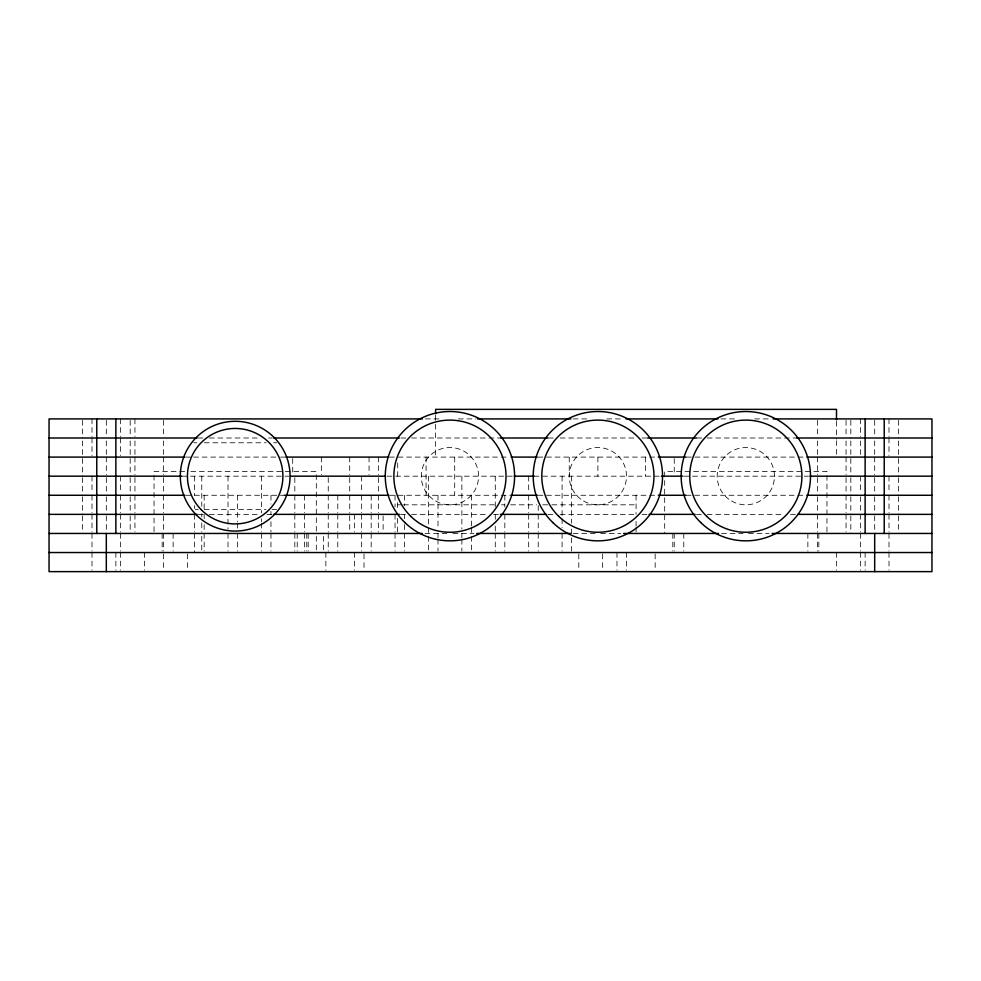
<?xml version="1.0" encoding="UTF-8"?>
<svg xmlns="http://www.w3.org/2000/svg" width="981" height="981" viewBox="0 0 981 981"><rect width="100%" height="100%" fill="white"/><g stroke="black" fill="none" stroke-linecap="round" stroke-linejoin="round"><path stroke-width="0.74" stroke-dasharray="4.91 3.68" d="M425.374 418.912L440.739 418.912M458.36 418.912L475.957 418.912M573.149 418.912L589.336 418.912M606.822 418.912L623.658 418.912M720.949 418.912L736.927 418.912M754.634 418.912L771.667 418.912M198.15 438.004L202.748 438.004M209.333 438.004L260.051 438.004M268.561 438.004L272.301 438.004M400.861 438.004L406.318 438.004M411.591 438.004L499.685 438.004M548.661 438.004L553.259 438.004M560.176 438.004L636.828 438.004M642.028 438.004L646.626 438.004M697.135 438.004L701.722 438.004M707.166 438.004L795.088 438.004M193.735 442.774L196.74 442.774M204.281 442.774L266.072 442.774M273.601 442.774L276.617 442.774M185.912 457.097L192.57 457.097M193.564 457.097L279.536 457.097M280.554 457.097L285.103 457.097M389.482 457.097L509.654 457.097M537.944 457.097L657.478 457.097M686.418 457.097L805.904 457.097M184.661 471.407L154.042 471.407L154.042 533.456M190.78 471.407L316.311 471.407L316.311 531.947M181.963 476.177L288.868 476.177M387.078 476.177L512.867 476.177M534.02 476.177L660.397 476.177M684.039 476.177L808.442 476.177M185.912 495.27L283.865 495.27M389.482 495.27L510.782 495.27M537.944 495.27L657.393 495.27M686.124 495.27L806.308 495.27M397.44 504.823L402.026 504.823M403.559 504.823L495.331 504.823M501.45 504.823L504.516 504.823M510.635 504.823L536.632 504.823M542.751 504.823L550.402 504.823M551.935 504.823L636.056 504.823M195.231 509.593L198.248 509.593M204.281 509.593L266.072 509.593M272.105 509.593L276.617 509.593M198.15 514.363L204.281 514.363M209.333 514.363L260.051 514.363M267.028 514.363L272.301 514.363M400.493 514.363L406.612 514.363M411.591 514.363L488.207 514.363M493.566 514.363L499.685 514.363M547.925 514.363L553.456 514.363M560.176 514.363L635.909 514.363M642.028 514.363L648.147 514.363M696.449 514.363L701.722 514.363M707.166 514.363L783.929 514.363M790.502 514.363L796.18 514.363M424.969 533.456L446.858 533.456M452.964 533.456L473.921 533.456M573.149 533.456L595.455 533.456M600.703 533.456L620.765 533.456M721.538 533.456L743.046 533.456M748.503 533.456L769.067 533.456M898.547 420.383L898.547 438.004M898.547 440.935L898.547 457.097M898.547 458.556L898.547 476.177M898.547 477.649L898.547 495.27M898.547 496.742L898.547 514.363M898.547 515.834L898.547 533.456M888.994 418.912L888.994 436.533M888.994 438.004L888.994 455.625M888.994 476.177L888.994 492.339M888.994 495.27L888.994 512.891M888.994 514.363L888.994 531.984M888.994 533.456L888.994 551.077M888.994 552.536L888.994 570.157M874.684 420.383L874.684 436.533M874.684 440.935L874.684 455.625M874.684 457.097L874.684 474.718M874.684 477.649L874.684 492.339M874.684 496.742L874.684 512.891M874.684 515.834L874.684 531.984M865.132 552.536L865.132 570.157M860.362 418.912L860.362 436.533M860.362 440.935L860.362 455.625M860.362 476.177L860.362 492.339M860.362 496.742L860.362 512.891M860.362 514.363L860.362 531.984M860.362 533.456L860.362 551.077M860.362 552.536L860.362 570.157M850.821 420.383L850.821 438.004M850.821 440.935L850.821 457.097M850.821 458.556L850.821 476.177M850.821 477.649L850.821 495.27M850.821 496.742L850.821 514.363M850.821 515.834L850.821 533.456M846.051 420.383L846.051 436.533M846.051 440.935L846.051 455.625M846.051 457.097L846.051 474.718M846.051 477.649L846.051 492.339M846.051 495.27L846.051 512.891M846.051 514.363L846.051 531.984M836.499 421.303L836.499 439.194M836.499 440.69L836.499 455.601M836.499 552.536L836.499 570.157M826.958 531.935L826.958 471.407L664.689 471.407L664.689 533.456M818.841 533.456L818.841 551.077M817.406 420.383L817.406 436.533M817.406 440.935L817.406 455.625M817.406 457.097L817.406 474.718M817.406 477.649L817.406 492.339M817.406 496.742L817.406 512.891M817.406 514.363L817.406 531.984M817.406 533.456L817.406 551.077M807.866 533.456L807.866 551.077M683.782 533.456L683.782 551.077M674.241 458.556L674.241 474.718M674.241 533.456L674.241 551.077M672.807 533.456L672.807 551.077M655.149 554.007L655.149 570.157M645.608 457.097L645.608 476.177M636.056 495.27L636.056 514.363M636.056 521.389L636.056 526.11M636.056 527.422L636.056 531.984M626.516 552.536L626.516 570.157M616.975 552.536L616.975 570.157M602.653 554.007L602.653 570.157M597.883 457.097L597.883 476.177M578.79 554.007L578.79 570.157M571.629 476.177L571.629 523.167M571.629 529.041L571.629 533.456M571.629 537.858L571.629 551.077M569.25 457.097L569.25 476.177M562.088 476.177L562.088 517.294M562.088 518.765L562.088 527.582M562.088 533.456L562.088 551.077M538.226 505.546L538.226 512.891M538.226 514.363L538.226 531.984M538.226 533.456L538.226 551.077M528.685 476.177L528.685 492.339M528.685 495.27L528.685 512.891M528.685 514.363L528.685 531.984M528.685 533.456L528.685 551.077M504.823 495.27L504.823 507.018M504.823 514.363L504.823 531.984M504.823 533.456L504.823 551.077M495.27 476.177L495.27 507.018M495.27 514.363L495.27 520.237M495.27 526.11L495.27 531.984M495.27 533.456L495.27 551.077M471.407 495.27L471.407 526.11M471.407 527.582L471.407 533.456M471.407 536.386L471.407 551.077M461.867 476.177L461.867 529.041M461.867 533.456L461.867 537.858M461.867 539.329L461.867 551.077M454.706 457.097L454.706 495.27M438.004 495.27L438.004 529.041M438.004 533.456L438.004 537.858M438.004 539.329L438.004 551.077M435.613 415.331L435.613 422.786M435.613 424.283L435.613 457.097M428.464 476.177L428.464 526.11M428.464 527.582L428.464 533.456M428.464 536.386L428.464 551.077M426.073 457.097L426.073 495.27M404.601 495.27L404.601 505.546M404.601 514.363L404.601 518.765M404.601 524.639L404.601 531.984M404.601 533.456L404.601 551.077M397.697 462.971L397.697 476.177M397.44 502.615L397.44 510.843M397.44 518.385L397.44 531.984M395.049 495.27L395.049 507.018M395.049 514.363L395.049 531.984M395.049 533.456L395.049 551.077M383.117 515.834L383.117 531.984M378.347 457.097L378.347 474.718M378.347 477.649L378.347 492.339M378.347 495.27L378.347 512.891M378.347 514.363L378.347 531.984M371.186 495.27L371.186 512.891M371.186 514.363L371.186 531.984M371.186 533.456L371.186 551.077M369.064 457.097L369.064 474.718M364.025 554.007L364.025 570.157M361.646 476.177L361.646 492.339M361.646 495.27L361.646 512.891M361.646 514.363L361.646 531.984M361.646 533.456L361.646 551.077M354.484 514.363L354.484 531.984M354.484 552.536L354.484 570.157M349.714 457.097L349.714 474.718M349.714 477.649L349.714 492.339M349.714 495.27L349.714 512.891M349.714 515.834L349.714 531.984M337.783 495.27L337.783 512.891M337.783 514.363L337.783 531.984M337.783 533.456L337.783 551.077M328.243 477.649L328.243 492.339M328.243 495.27L328.243 512.891M328.243 514.363L328.243 531.984M328.243 533.456L328.243 551.077M325.851 552.536L325.851 570.157M323.46 536.386L323.46 552.536M321.339 457.097L321.339 474.718M316.311 536.386L316.311 551.077M308.193 533.456L308.193 551.077M306.759 533.456L306.759 551.077M304.38 495.27L304.38 512.891M304.38 514.363L304.38 531.984M304.38 533.456L304.38 551.077M297.218 533.456L297.218 551.077M294.827 477.649L294.827 492.339M294.827 495.27L294.827 512.891M294.827 514.363L294.827 531.984M294.827 533.456L294.827 551.077M292.706 458.556L292.706 474.718M270.964 495.27L270.964 504.087M270.964 511.42L270.964 514.363M270.964 521.708L270.964 531.984M270.964 533.456L270.964 551.077M261.424 476.177L261.424 512.891M261.424 518.765L261.424 521.708M261.424 523.167L261.424 531.984M261.424 533.456L261.424 551.077M237.561 495.27L237.561 521.708M237.561 523.167L237.561 529.041M237.561 533.456L237.561 551.077M228.021 476.177L228.021 529.041M228.021 533.456L228.021 551.077M204.158 495.27L204.158 509.961M204.158 514.363L204.158 518.765M204.158 524.639L204.158 531.984M204.158 533.456L204.158 551.077M201.767 476.177L201.767 506.319M201.767 513.86L201.767 516.877M201.767 522.898L201.767 531.947M201.767 536.386L201.767 552.536M194.606 476.177L194.606 495.27M194.606 505.546L194.606 508.489M194.606 514.363L194.606 531.984M194.606 533.456L194.606 552.536M187.445 554.007L187.445 570.157M173.134 533.456L173.134 551.077M163.594 420.383L163.594 436.533M163.594 440.935L163.594 455.625M163.594 457.097L163.594 474.718M163.594 477.649L163.594 492.339M163.594 495.27L163.594 512.891M163.594 515.834L163.594 531.984M163.594 533.456L163.594 551.077M163.594 554.007L163.594 570.157M162.159 533.456L162.159 551.077M144.501 552.536L144.501 570.157M134.949 418.912L134.949 436.533M134.949 440.935L134.949 455.625M134.949 457.097L134.949 474.718M134.949 477.649L134.949 492.339M134.949 495.27L134.949 512.891M134.949 514.363L134.949 531.984M130.179 420.383L130.179 438.004M130.179 440.935L130.179 457.097M130.179 458.556L130.179 476.177M130.179 477.649L130.179 495.27M130.179 496.742L130.179 514.363M130.179 515.834L130.179 533.456M120.638 418.912L120.638 436.533M120.638 438.004L120.638 455.625M120.638 476.177L120.638 492.339M120.638 495.27L120.638 512.891M120.638 514.363L120.638 531.984M120.638 533.456L120.638 551.077M120.638 552.536L120.638 570.157M115.868 552.536L115.868 570.157M106.316 420.383L106.316 436.533M106.316 440.935L106.316 455.625M106.316 457.097L106.316 474.718M106.316 477.649L106.316 492.339M106.316 496.742L106.316 512.891M106.316 515.834L106.316 531.984M92.006 418.912L92.006 436.533M92.006 438.004L92.006 455.625M92.006 476.177L92.006 492.339M92.006 495.27L92.006 512.891M92.006 514.363L92.006 531.984M92.006 533.456L92.006 551.077M92.006 552.536L92.006 570.157M82.453 420.383L82.453 438.004M82.453 440.935L82.453 457.097M82.453 458.556L82.453 476.177M82.453 477.649L82.453 495.27M82.453 496.742L82.453 514.363M82.453 515.834L82.453 533.456M583.56 500.984A28.633 28.633 0 0 0 626.516 476.177A28.633 28.633 0 0 0 583.56 451.383A28.633 28.633 0 0 0 583.56 500.984M435.613 500.984A28.633 28.633 0 0 0 478.569 476.177A28.633 28.633 0 0 0 435.613 451.383A28.633 28.633 0 0 0 435.613 500.984M731.507 500.984A28.633 28.633 0 0 0 774.463 476.177A28.633 28.633 0 0 0 731.507 451.383A28.633 28.633 0 0 0 731.507 500.984"/><path stroke-width="1.47" d="M422.357 418.912L49.05 418.912L49.05 571.629L931.95 571.629L931.95 418.912L773.003 418.912M477.477 418.912L570.942 418.912M626.013 418.912L718.043 418.912M49.05 438.004L96.776 438.004M97.266 438.004L197.071 438.004M273.687 438.004L399.328 438.004M500.457 438.004L547.962 438.004M647.558 438.004L696.584 438.004M796.18 438.004L883.734 438.004M884.224 438.004L931.95 438.004M49.05 457.097L96.776 457.097M97.266 457.097L184.82 457.097M285.949 457.097L388.611 457.097M511.187 457.097L537.232 457.097M658.288 457.097L685.866 457.097M806.909 457.097L883.734 457.097M884.224 457.097L931.95 457.097M49.05 476.177L96.776 476.177M97.266 476.177L181.755 476.177M290.535 476.177L385.545 476.177M514.252 476.177L534.167 476.177M661.341 476.177L682.801 476.177M809.975 476.177L883.734 476.177M884.224 476.177L931.95 476.177M49.05 495.27L96.776 495.27M97.266 495.27L184.82 495.27M284.416 495.27L388.611 495.27M511.187 495.27L537.232 495.27M658.288 495.27L685.866 495.27M806.909 495.27L883.734 495.27M884.224 495.27L931.95 495.27M49.05 514.363L96.776 514.363M97.266 514.363L197.071 514.363M273.687 514.363L399.328 514.363M500.457 514.363L546.429 514.363M649.091 514.363L695.051 514.363M797.712 514.363L883.734 514.363M884.224 514.363L931.95 514.363M49.05 533.456L422.32 533.456M476.729 533.456L570.942 533.456M623.658 533.456L718.558 533.456M772.133 533.456L931.95 533.456M49.05 552.536L931.95 552.536M884.224 418.912L884.224 533.456M874.684 533.456L874.684 571.629M865.132 418.912L865.132 533.456M836.499 419.807L836.499 409.371L435.613 409.371L435.613 413.847M115.868 418.912L115.868 533.456M106.316 533.456L106.316 571.629M96.776 418.912L96.776 533.456M196.372 514.988A54.887 54.887 0 0 0 288.193 490.39A54.887 54.887 0 0 0 220.97 423.167A54.887 54.887 0 0 0 196.372 514.988M201.424 509.924A47.726 47.726 0 0 0 281.277 488.538A47.726 47.726 0 0 0 222.822 430.083A47.726 47.726 0 0 0 201.424 509.924M552.781 522.53A64.672 64.672 0 0 0 660.569 492.057A64.672 64.672 0 0 0 580.286 413.957A64.672 64.672 0 0 0 552.781 522.53M558.778 516.374A56.076 56.076 0 0 0 652.242 489.948A56.076 56.076 0 0 0 582.628 422.222A56.076 56.076 0 0 0 558.778 516.374M404.846 522.53A64.672 64.672 0 0 0 512.622 492.057A64.672 64.672 0 0 0 432.339 413.957A64.672 64.672 0 0 0 404.846 522.53M410.831 516.374A56.076 56.076 0 0 0 504.295 489.948A56.076 56.076 0 0 0 434.681 422.222A56.076 56.076 0 0 0 410.831 516.374M700.728 522.53A64.672 64.672 0 0 0 808.516 492.057A64.672 64.672 0 0 0 728.233 413.957A64.672 64.672 0 0 0 700.728 522.53M706.725 516.374A56.076 56.076 0 0 0 800.189 489.948A56.076 56.076 0 0 0 730.563 422.222A56.076 56.076 0 0 0 706.725 516.374"/></g></svg>
